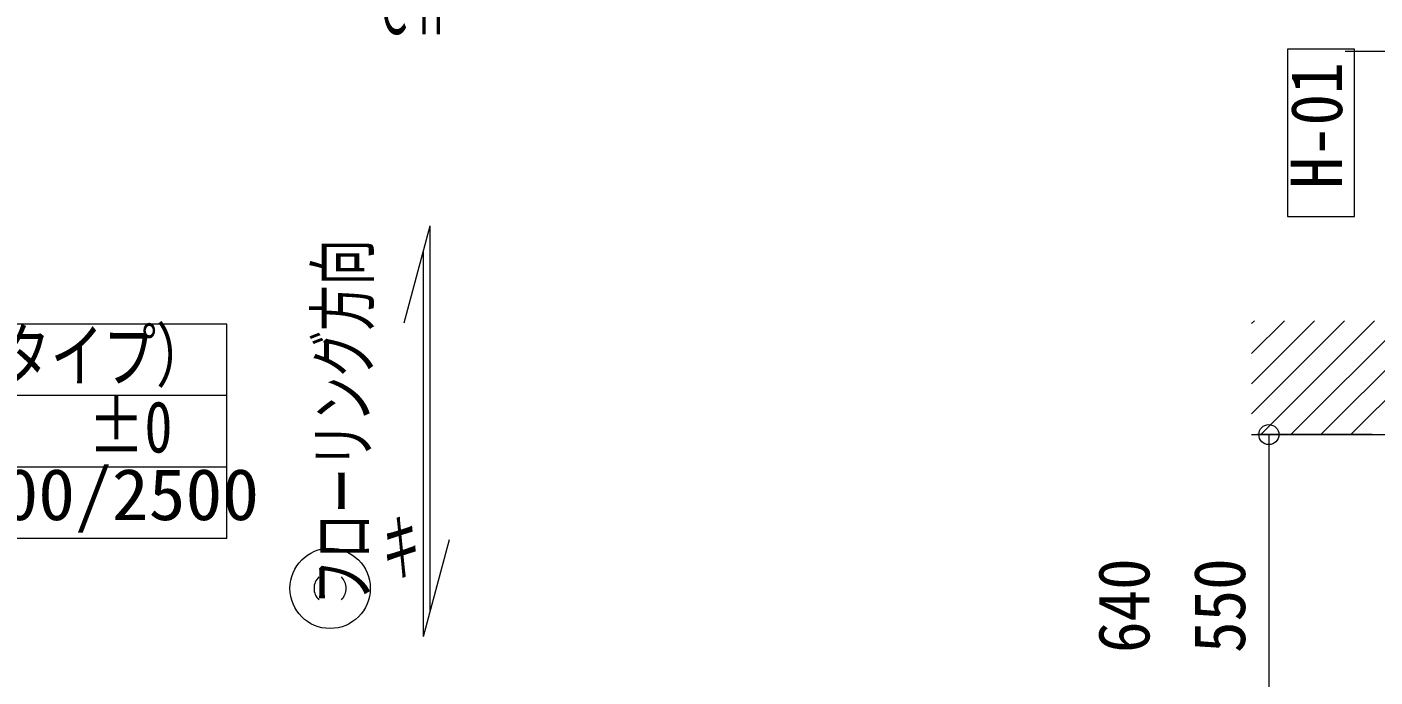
# Model space of a CAD drawing. Units: millimetres at full size, sheet at 1:30. Extents: x -17796 to 21385, y -23279 to 7734.
# Drawn here: x -11593 to -9580, y -3249 to -2278 of the extents above; entities that cross this region are included whole.
import ezdxf
from ezdxf.enums import TextEntityAlignment as Align

# ---------------------------------------------------------------- set-up
doc = ezdxf.new("R2010")
doc.units = ezdxf.units.MM
doc.header["$LTSCALE"] = 30
doc.layers.add('0-1_(W)電灯', color=253, linetype='Continuous', lineweight=18)
doc.layers.add('E-E_文字', color=6, linetype='Continuous', lineweight=9)
doc.styles.add('ＭＳ ゴシック', font='')
doc.styles.get('ＭＳ ゴシック').set_extended_font_data('MS Gothic')

msp = doc.modelspace()

# ---------------------------------------------------------------- linework, layer by layer
at = {"layer": '0-1_(W)電灯', "color": 171}
msp.add_line((-9594.72, -2314.39), (-9624.72, -2314.39), dxfattribs=at)
at = {"layer": '0-1_(W)電灯', "color": 7}
for p, q in [((-9564.72, -2314.39), (-9594.72, -2314.39)), ((-11295.16, -2721.52), (-11908.49, -2721.52)), ((-11295.16, -3041.52), (-11295.16, -2721.52)), ((-11295.16, -2828.18), (-11908.49, -2828.18)), ((-9738.9, -2886.45), (-9738.9, -2916.45)), ((-11295.16, -2934.85), (-11908.49, -2934.85)), ((-11295.16, -3041.52), (-11908.49, -3041.52))]:
    msp.add_line(p, q, dxfattribs=at)
at = {"layer": '0-1_(W)電灯', "color": 94}
for p, q in [((-11029.96, -2719.74), (-10991.14, -2574.85)), ((-10991.14, -3150.86), (-10991.14, -2574.85)), ((-11001.14, -3188.18), (-11001.14, -2612.17)), ((-11001.14, -3188.18), (-10962.32, -3043.29))]:
    msp.add_line(p, q, dxfattribs=at)
at = {"layer": '0-1_(W)電灯', "color": 2}
for p, q in [((-9764.72, -2720.62), (-9760.55, -2716.45)), ((-9764.72, -2765.52), (-9715.65, -2716.45)), ((-9764.72, -2810.42), (-9670.75, -2716.45)), ((-9764.72, -2855.33), (-9625.85, -2716.45)), ((-9750.95, -2886.45), (-9580.95, -2716.45)), ((-9706.05, -2886.45), (-9536.05, -2716.45)), ((-9661.15, -2886.45), (-9491.15, -2716.45)), ((-9616.24, -2886.45), (-9464.72, -2734.93)), ((-9584.72, -2886.45), (-9756.4, -2886.45)), ((-9738.9, -2916.45), (-9738.9, -3426.45))]:
    msp.add_line(p, q, dxfattribs=at)
msp.add_lwpolyline([(-9611.18, -2560.62), (-9611.18, -2310.62), (-9711.18, -2310.62), (-9711.18, -2560.62)], close=True, dxfattribs=at)
msp.add_lwpolyline([(-9764.72, -2886.45), (-9564.72, -2886.45), (-9564.72, -3456.45), (-9364.72, -3456.45)], dxfattribs=at)
at = {"layer": '0-1_(W)電灯', "color": 7}
msp.add_circle((-9738.9, -2886.45), 15, dxfattribs=at)
at = {"layer": 'E-E_文字'}
msp.add_circle((-11140.81, -3116.07), 60, dxfattribs=at)
for centre, start, end in [((-11140.76, -3116.07), 134.60827, 225.39173), ((-11140.85, -3116.07), 314.60827, 45.39173)]:
    msp.add_arc(centre, 24.05, start, end, dxfattribs=at)

# ---------------------------------------------------------------- texts
at = {"layer": '0-1_(W)電灯', "color": 2, "style": 'ＭＳ ゴシック', "width": 0.9}
msp.add_text('H-01', height=76.97, rotation=90, dxfattribs=at).set_placement((-9606.38, -2519.05), align=Align.BOTTOM_LEFT)
at = {"layer": '0-1_(W)電灯', "color": 94, "style": 'ＭＳ ゴシック', "width": 0.65}
msp.add_text('フローリング方向', height=76.97, rotation=90, dxfattribs=at).set_placement((-11060.49, -3140.98), align=Align.BOTTOM_LEFT)
at = {"layer": '0-1_(W)電灯', "color": 7, "style": 'ＭＳ ゴシック'}
for s, width, p in [('LDK（Cタイプ）', 0.75, (-11872.76, -2829.65)), ('±0', 0.8, (-11501.82, -2936.32)), ('CH=2400/2500', 1.05, (-11906.51, -3037.27))]:
    msp.add_text(s, height=76.97, dxfattribs=dict(at, width=width)).set_placement(p, align=Align.BOTTOM_LEFT)
at = {"layer": '0-1_(W)電灯', "color": 9, "style": 'ＭＳ ゴシック', "width": 0.9}
for s, p in [('640', (-9894.17, -3212.6)), ('550', (-9751.26, -3212.6))]:
    msp.add_text(s, height=76.97, rotation=90, dxfattribs=at).set_placement(p, align=Align.BOTTOM_LEFT)
at = {"layer": 'E-E_文字', "style": 'ＭＳ ゴシック', "width": 0.5}
for s, p in [('Ｃｈ', (-11072.21, -2312.55)), ('キ', (-11061.96, -3119.63))]:
    msp.add_text(s, height=80.22, dxfattribs=at).set_placement(p, align=Align.BOTTOM_LEFT)

doc.saveas('drawing.dxf')
